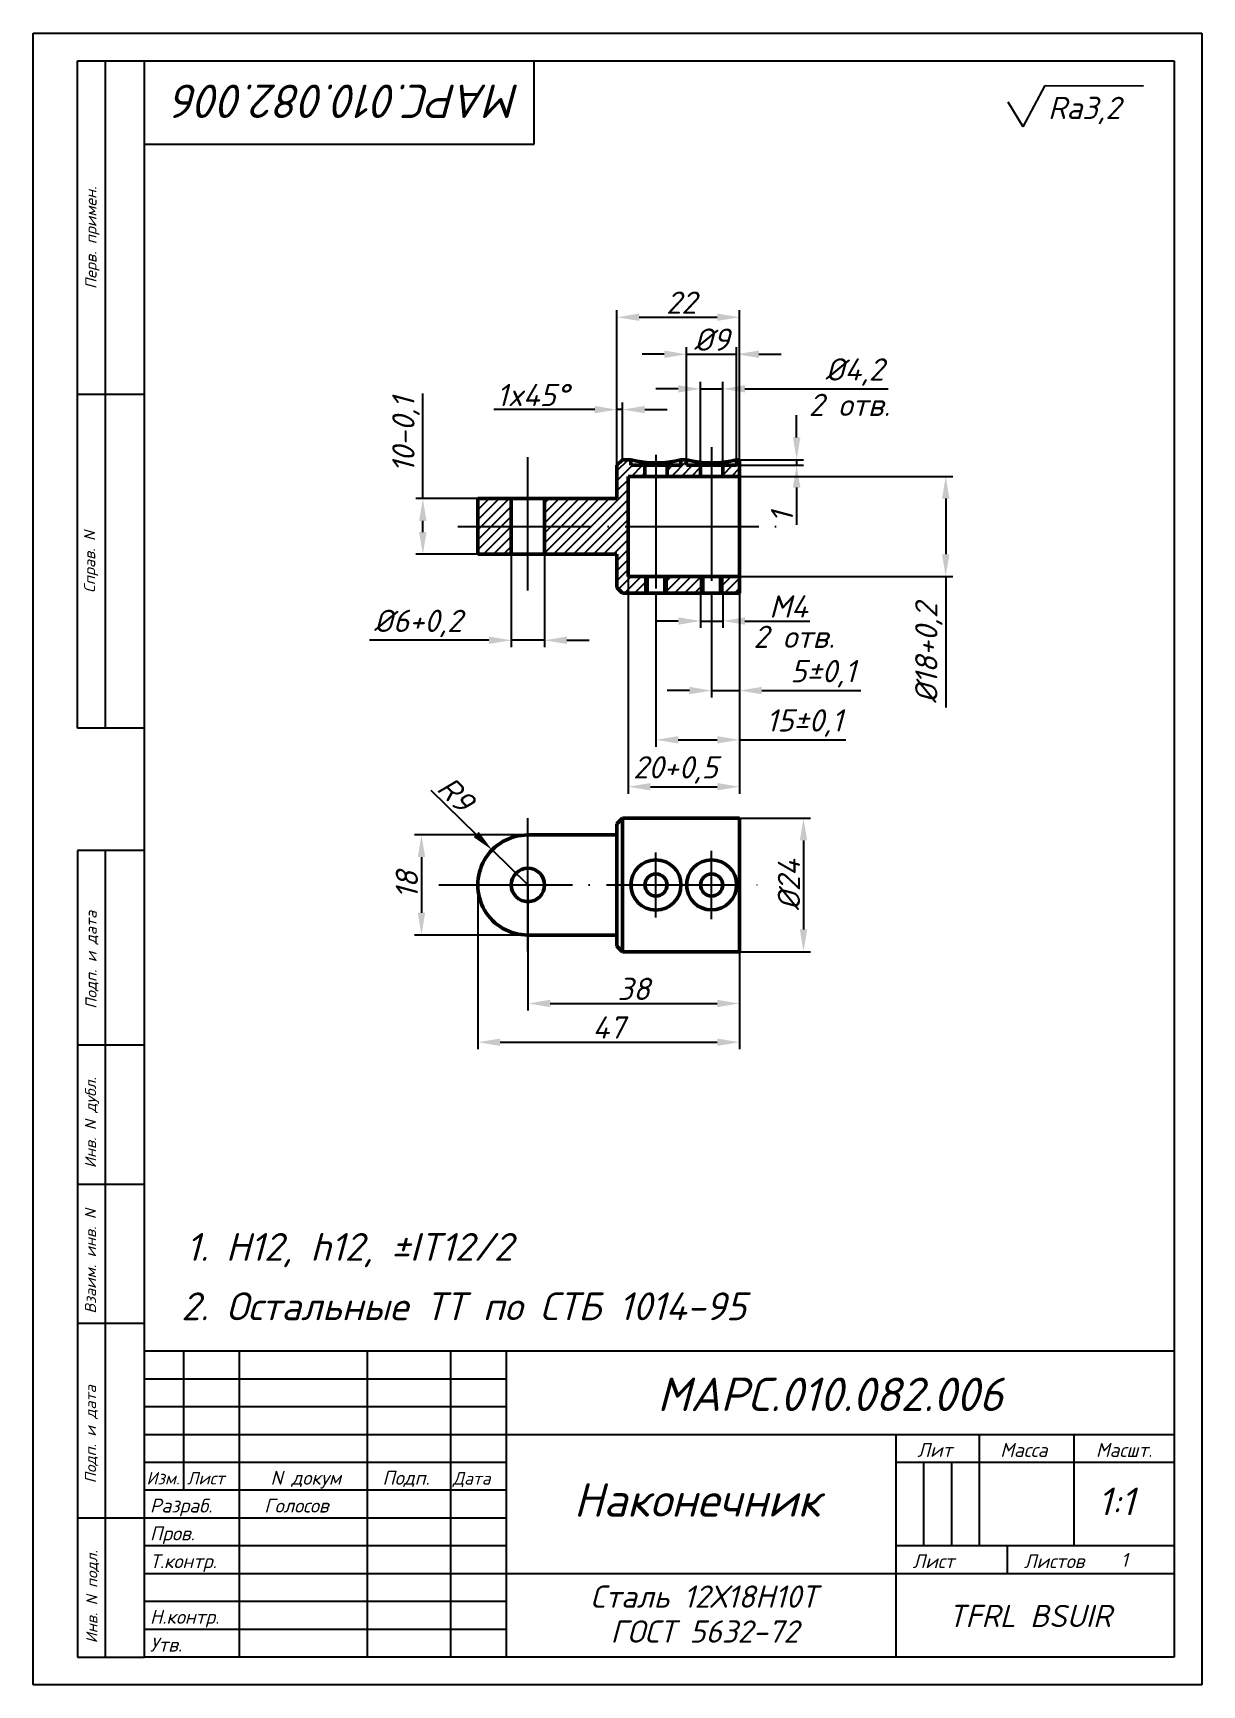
# Model space of a CAD drawing. Header units: millimetres. Extents: x -5427 to 3670, y -5891 to 948.
# Drawn here: x 3008.4 to 3218.4, y -2683.9 to -2386.9 of the extents above; entities that cross this region are included whole.
import ezdxf
from ezdxf.enums import TextEntityAlignment as Align

# ---------------------------------------------------------------- set-up
doc = ezdxf.new("R2010")
doc.units = ezdxf.units.MM
doc.header["$MEASUREMENT"] = 0
doc.linetypes.add('ACAD_ISO04W100', pattern=[30, 24, -3, 0, -3])
doc.layers.add('оси', color=1, linetype='ACAD_ISO04W100')
doc.layers.add('Толстые', color=7, linetype='Continuous', lineweight=50)
doc.layers.add('Тонкие', color=140, linetype='Continuous', lineweight=25)
doc.styles.get("Standard").update_dxf_attribs({"font": 'isocpeui.ttf'})
doc.styles.add('Для рамки', font='simplex.shx', dxfattribs={"oblique": 15, "height": 4})
doc.dimstyles.new('ISO-25', dxfattribs={"dimtxt": 4, "dimasz": 4, "dimexe": 1.25, "dimexo": 0, "dimtad": 1, "dimtxsty": 'Standard', "dimcen": 2.5, "dimadec": 0, "dimazin": 0, "dimtfac": 1, "dimtmove": 0, "dimatfit": 3, "dimfxl": 1, "dimarcsym": 0})

# ---------------------------------------------------------------- blocks, each defined once
blk = doc.blocks.new('*D300')
at = {"layer": 'Defpoints', "color": 0, "transparency": 16777216}
for p in [(3088.3, -2470.6), (3078.42, -2480.6), (3088.3, -2480.6)]:
    blk.add_point(p, dxfattribs=at)
at = {"layer": 'Тонкие', "color": 0, "lineweight": -2, "transparency": 16777216}
for p, q in [((3078.42, -2470.6), (3078.42, -2451.68)), ((3088.3, -2470.6), (3077.17, -2470.6)), ((3078.42, -2476.6), (3078.42, -2474.6)), ((3088.3, -2480.6), (3077.17, -2480.6))]:
    blk.add_line(p, q, dxfattribs=at)
at = {"layer": 'Тонкие', "color": 0, "transparency": 16777216}
for points in [[(3077.75, -2474.6), (3079.09, -2474.6), (3078.42, -2470.6)], [(3077.75, -2476.6), (3079.09, -2476.6), (3078.42, -2480.6)]]:
    blk.add_solid(points, dxfattribs=at)
at = {"layer": 'Тонкие', "color": 0, "transparency": 16777216, "insert": (3075.4, -2459.14), "char_height": 4, "attachment_point": 5, "rotation": 90}
blk.add_mtext('10-0,1', dxfattribs=at)
blk = doc.blocks.new('*D301')
at = {"layer": 'Defpoints', "color": 0, "transparency": 16777216}
for p in [(3130.3, -2487.6), (3135.3, -2487.6), (3135.3, -2505.11)]:
    blk.add_point(p, dxfattribs=at)
at = {"layer": 'Тонкие', "color": 0, "lineweight": -2, "transparency": 16777216}
for p, q in [((3130.3, -2487.6), (3130.3, -2506.36)), ((3135.3, -2487.6), (3135.3, -2506.36)), ((3126.3, -2505.11), (3122.3, -2505.11)), ((3130.3, -2505.11), (3135.3, -2505.11)), ((3139.3, -2505.11), (3157.11, -2505.11))]:
    blk.add_line(p, q, dxfattribs=at)
at = {"layer": 'Тонкие', "color": 0, "transparency": 16777216}
for points in [[(3126.3, -2504.44), (3126.3, -2505.77), (3130.3, -2505.11)], [(3139.3, -2504.44), (3139.3, -2505.77), (3135.3, -2505.11)]]:
    blk.add_solid(points, dxfattribs=at)
at = {"layer": 'Тонкие', "color": 0, "transparency": 16777216, "insert": (3150.32, -2502.08), "char_height": 4, "attachment_point": 5}
blk.add_mtext('5%%p0,1', dxfattribs=at)
blk = doc.blocks.new('*D302')
at = {"layer": 'Defpoints', "color": 0, "transparency": 16777216}
for p in [(3120.3, -2487.6), (3135.3, -2487.6), (3135.3, -2513.96)]:
    blk.add_point(p, dxfattribs=at)
at = {"layer": 'Тонкие', "color": 0, "lineweight": -2, "transparency": 16777216}
for p, q in [((3120.3, -2487.6), (3120.3, -2515.21)), ((3135.3, -2487.6), (3135.3, -2515.21)), ((3124.3, -2513.96), (3131.3, -2513.96)), ((3135.3, -2513.96), (3154.44, -2513.96))]:
    blk.add_line(p, q, dxfattribs=at)
at = {"layer": 'Тонкие', "color": 0, "transparency": 16777216}
for points in [[(3124.3, -2513.3), (3124.3, -2514.63), (3120.3, -2513.96)], [(3131.3, -2513.3), (3131.3, -2514.63), (3135.3, -2513.96)]]:
    blk.add_solid(points, dxfattribs=at)
at = {"layer": 'Тонкие', "color": 0, "transparency": 16777216, "insert": (3146.98, -2510.94), "char_height": 4, "attachment_point": 5}
blk.add_mtext('15%%p0,1', dxfattribs=at)
blk = doc.blocks.new('*D303')
at = {"layer": 'Defpoints', "color": 0, "transparency": 16777216}
for p in [(3115.3, -2484.6), (3135.3, -2487.6), (3135.3, -2522.4)]:
    blk.add_point(p, dxfattribs=at)
at = {"layer": 'Тонкие', "color": 0, "lineweight": -2, "transparency": 16777216}
for p, q in [((3115.3, -2484.6), (3115.3, -2523.65)), ((3135.3, -2487.6), (3135.3, -2523.65)), ((3119.3, -2522.4), (3131.3, -2522.4))]:
    blk.add_line(p, q, dxfattribs=at)
at = {"layer": 'Тонкие', "color": 0, "transparency": 16777216}
for points in [[(3119.3, -2521.73), (3119.3, -2523.06), (3115.3, -2522.4)], [(3131.3, -2521.73), (3131.3, -2523.06), (3135.3, -2522.4)]]:
    blk.add_solid(points, dxfattribs=at)
at = {"layer": 'Тонкие', "color": 0, "transparency": 16777216, "insert": (3123.81, -2519.37), "char_height": 4, "attachment_point": 5}
blk.add_mtext('20+0,5', dxfattribs=at)
blk = doc.blocks.new('*D304')
at = {"layer": 'Defpoints', "color": 0, "transparency": 16777216}
for p in [(3132.3, -2450.87), (3128.3, -2464.6), (3132.3, -2464.6)]:
    blk.add_point(p, dxfattribs=at)
at = {"layer": 'Тонкие', "color": 0, "lineweight": -2, "transparency": 16777216}
for p, q in [((3128.3, -2464.6), (3128.3, -2449.62)), ((3132.3, -2464.6), (3132.3, -2449.62)), ((3124.3, -2450.87), (3120.3, -2450.87)), ((3128.3, -2450.87), (3132.3, -2450.87)), ((3136.3, -2450.87), (3162.01, -2450.87))]:
    blk.add_line(p, q, dxfattribs=at)
at = {"layer": 'Тонкие', "color": 0, "transparency": 16777216}
for points in [[(3124.3, -2450.2), (3124.3, -2451.53), (3128.3, -2450.87)], [(3136.3, -2450.2), (3136.3, -2451.53), (3132.3, -2450.87)]]:
    blk.add_solid(points, dxfattribs=at)
at = {"layer": 'Тонкие', "color": 0, "transparency": 16777216, "insert": (3155.99, -2447.84), "char_height": 4, "attachment_point": 5}
blk.add_mtext('%%c4,2', dxfattribs=at)
blk = doc.blocks.new('*D305')
at = {"layer": 'Defpoints', "color": 0, "transparency": 16777216}
for p in [(3134.8, -2444.64), (3125.8, -2463.6), (3134.8, -2463.6)]:
    blk.add_point(p, dxfattribs=at)
at = {"layer": 'Тонкие', "color": 0, "lineweight": -2, "transparency": 16777216}
for p, q in [((3125.8, -2463.6), (3125.8, -2443.39)), ((3134.8, -2463.6), (3134.8, -2443.39)), ((3121.8, -2444.64), (3117.8, -2444.64)), ((3125.8, -2444.64), (3134.8, -2444.64)), ((3138.8, -2444.64), (3142.8, -2444.64))]:
    blk.add_line(p, q, dxfattribs=at)
at = {"layer": 'Тонкие', "color": 0, "transparency": 16777216}
for points in [[(3121.8, -2443.97), (3121.8, -2445.3), (3125.8, -2444.64)], [(3138.8, -2443.97), (3138.8, -2445.3), (3134.8, -2444.64)]]:
    blk.add_solid(points, dxfattribs=at)
at = {"layer": 'Тонкие', "color": 0, "transparency": 16777216, "insert": (3130.3, -2442.01), "char_height": 4, "attachment_point": 5}
blk.add_mtext('%%c9', dxfattribs=at)
blk = doc.blocks.new('*D306')
at = {"layer": 'Defpoints', "color": 0, "transparency": 16777216}
for p in [(3134.8, -2463.6), (3134.8, -2464.6), (3145.58, -2464.6)]:
    blk.add_point(p, dxfattribs=at)
at = {"layer": 'Тонкие', "color": 0, "lineweight": -2, "transparency": 16777216}
for p, q in [((3145.58, -2459.6), (3145.58, -2455.6)), ((3134.8, -2463.6), (3146.83, -2463.6)), ((3134.8, -2464.6), (3146.83, -2464.6)), ((3145.58, -2463.6), (3145.58, -2464.6)), ((3145.58, -2468.6), (3145.58, -2475.3))]:
    blk.add_line(p, q, dxfattribs=at)
at = {"layer": 'Тонкие', "color": 0, "transparency": 16777216}
for points in [[(3144.91, -2459.6), (3146.25, -2459.6), (3145.58, -2463.6)], [(3144.91, -2468.6), (3146.25, -2468.6), (3145.58, -2464.6)]]:
    blk.add_solid(points, dxfattribs=at)
at = {"layer": 'Тонкие', "color": 0, "transparency": 16777216, "insert": (3142.95, -2473.95), "char_height": 4, "attachment_point": 5, "rotation": 90}
blk.add_mtext('1', dxfattribs=at)
blk = doc.blocks.new('*D307')
at = {"layer": 'Defpoints', "color": 0, "transparency": 16777216}
for p in [(3135.3, -2466.6), (3135.3, -2484.6), (3172.36, -2484.6)]:
    blk.add_point(p, dxfattribs=at)
at = {"layer": 'Тонкие', "color": 0, "lineweight": -2, "transparency": 16777216}
for p, q in [((3135.3, -2466.6), (3173.61, -2466.6)), ((3172.36, -2470.6), (3172.36, -2480.6)), ((3135.3, -2484.6), (3173.61, -2484.6)), ((3172.36, -2484.6), (3172.36, -2508.14))]:
    blk.add_line(p, q, dxfattribs=at)
at = {"layer": 'Тонкие', "color": 0, "transparency": 16777216}
for points in [[(3171.69, -2470.6), (3173.03, -2470.6), (3172.36, -2466.6)], [(3171.69, -2480.6), (3173.03, -2480.6), (3172.36, -2484.6)]]:
    blk.add_solid(points, dxfattribs=at)
at = {"layer": 'Тонкие', "color": 0, "transparency": 16777216, "insert": (3169.34, -2498.39), "char_height": 4, "attachment_point": 5, "rotation": 90}
blk.add_mtext('%%c18+0,2', dxfattribs=at)
blk = doc.blocks.new('*D308')
at = {"layer": 'Defpoints', "color": 0, "transparency": 16777216}
for p in [(3135.3, -2437.99), (3113.3, -2464.6), (3135.3, -2463.6)]:
    blk.add_point(p, dxfattribs=at)
at = {"layer": 'Тонкие', "color": 0, "lineweight": -2, "transparency": 16777216}
for p, q in [((3113.3, -2464.6), (3113.3, -2436.74)), ((3117.3, -2437.99), (3131.3, -2437.99)), ((3135.3, -2463.6), (3135.3, -2436.74))]:
    blk.add_line(p, q, dxfattribs=at)
at = {"layer": 'Тонкие', "color": 0, "transparency": 16777216}
for points in [[(3117.3, -2437.32), (3117.3, -2438.65), (3113.3, -2437.99)], [(3131.3, -2437.32), (3131.3, -2438.65), (3135.3, -2437.99)]]:
    blk.add_solid(points, dxfattribs=at)
at = {"layer": 'Тонкие', "color": 0, "transparency": 16777216, "insert": (3124.85, -2435.36), "char_height": 4, "attachment_point": 5}
blk.add_mtext('22', dxfattribs=at)
blk = doc.blocks.new('*D309')
at = {"layer": 'Defpoints', "color": 0, "transparency": 16777216}
for p in [(3114.3, -2454.59), (3113.3, -2464.6), (3114.3, -2463.6)]:
    blk.add_point(p, dxfattribs=at)
at = {"layer": 'Тонкие', "color": 0, "lineweight": -2, "transparency": 16777216}
for p, q in [((3109.3, -2454.59), (3091.16, -2454.59)), ((3113.3, -2464.6), (3113.3, -2453.34)), ((3114.3, -2454.59), (3113.3, -2454.59)), ((3114.3, -2463.6), (3114.3, -2453.34)), ((3118.3, -2454.59), (3122.3, -2454.59))]:
    blk.add_line(p, q, dxfattribs=at)
at = {"layer": 'Тонкие', "color": 0, "transparency": 16777216}
for points in [[(3109.3, -2453.93), (3109.3, -2455.26), (3113.3, -2454.59)], [(3118.3, -2453.93), (3118.3, -2455.26), (3114.3, -2454.59)]]:
    blk.add_solid(points, dxfattribs=at)
at = {"layer": 'Тонкие', "color": 0, "transparency": 16777216, "insert": (3098.13, -2451.97), "char_height": 4, "attachment_point": 5}
blk.add_mtext('1x45%%d', dxfattribs=at)
blk = doc.blocks.new('*D310')
at = {"layer": 'Defpoints', "color": 0, "transparency": 16777216}
for p in [(3097.3, -2540.06), (3135.3, -2552.06), (3135.3, -2561.37)]:
    blk.add_point(p, dxfattribs=at)
at = {"layer": 'Тонкие', "color": 0, "lineweight": -2, "transparency": 16777216}
for p, q in [((3097.3, -2540.06), (3097.3, -2562.62)), ((3135.3, -2552.06), (3135.3, -2562.62)), ((3101.3, -2561.37), (3131.3, -2561.37))]:
    blk.add_line(p, q, dxfattribs=at)
at = {"layer": 'Тонкие', "color": 0, "transparency": 16777216}
for points in [[(3101.3, -2560.7), (3101.3, -2562.03), (3097.3, -2561.37)], [(3131.3, -2560.7), (3131.3, -2562.03), (3135.3, -2561.37)]]:
    blk.add_solid(points, dxfattribs=at)
at = {"layer": 'Тонкие', "color": 0, "transparency": 16777216, "insert": (3116.3, -2558.74), "char_height": 4, "attachment_point": 5}
blk.add_mtext('38', dxfattribs=at)
blk = doc.blocks.new('*D311')
at = {"layer": 'Defpoints', "color": 0, "transparency": 16777216}
for p in [(3090.86, -2533.77), (3097.3, -2540.06)]:
    blk.add_point(p, dxfattribs=at)
at = {"layer": 'Тонкие', "color": 0, "lineweight": -2, "transparency": 16777216}
for p, q in [((3079.85, -2523.01), (3088, -2530.97)), ((3097.3, -2540.06), (3090.86, -2533.77))]:
    blk.add_line(p, q, dxfattribs=at)
at = {"layer": 'Тонкие', "color": 0, "transparency": 16777216}
blk.add_solid([(3088.47, -2530.5), (3087.54, -2531.45), (3090.86, -2533.77)], dxfattribs=at)
at = {"layer": 'Тонкие', "color": 0, "transparency": 16777216, "insert": (3084.33, -2523.71), "char_height": 4, "attachment_point": 5, "rotation": 315.6498}
blk.add_mtext('R9', dxfattribs=at)
blk = doc.blocks.new('*D312')
at = {"layer": 'Defpoints', "color": 0, "transparency": 16777216}
for p in [(3097.3, -2531.06), (3078.17, -2549.06), (3097.29, -2549.06)]:
    blk.add_point(p, dxfattribs=at)
at = {"layer": 'Тонкие', "color": 0, "lineweight": -2, "transparency": 16777216}
for p, q in [((3097.3, -2531.06), (3076.92, -2531.06)), ((3078.17, -2535.06), (3078.17, -2545.06)), ((3097.29, -2549.06), (3076.92, -2549.06))]:
    blk.add_line(p, q, dxfattribs=at)
at = {"layer": 'Тонкие', "color": 0, "transparency": 16777216}
for points in [[(3077.51, -2535.06), (3078.84, -2535.06), (3078.17, -2531.06)], [(3077.51, -2545.06), (3078.84, -2545.06), (3078.17, -2549.06)]]:
    blk.add_solid(points, dxfattribs=at)
at = {"layer": 'Тонкие', "color": 0, "transparency": 16777216, "insert": (3075.55, -2540.06), "char_height": 4, "attachment_point": 5, "rotation": 90}
blk.add_mtext('18', dxfattribs=at)
blk = doc.blocks.new('*D313')
at = {"layer": 'Defpoints', "color": 0, "transparency": 16777216}
for p in [(3135.3, -2528.06), (3135.3, -2552.06), (3146.81, -2552.06)]:
    blk.add_point(p, dxfattribs=at)
at = {"layer": 'Тонкие', "color": 0, "lineweight": -2, "transparency": 16777216}
for p, q in [((3135.3, -2528.06), (3148.06, -2528.06)), ((3146.81, -2532.06), (3146.81, -2548.06)), ((3135.3, -2552.06), (3148.06, -2552.06))]:
    blk.add_line(p, q, dxfattribs=at)
at = {"layer": 'Тонкие', "color": 0, "transparency": 16777216}
for points in [[(3146.15, -2532.06), (3147.48, -2532.06), (3146.81, -2528.06)], [(3146.15, -2548.06), (3147.48, -2548.06), (3146.81, -2552.06)]]:
    blk.add_solid(points, dxfattribs=at)
at = {"layer": 'Тонкие', "color": 0, "transparency": 16777216, "insert": (3144.19, -2540.06), "char_height": 4, "attachment_point": 5, "rotation": 90}
blk.add_mtext('%%c24', dxfattribs=at)
blk = doc.blocks.new('*D314')
at = {"layer": 'Defpoints', "color": 0, "transparency": 16777216}
for p in [(3128.3, -2487.6), (3132.3, -2487.6), (3132.3, -2492.6)]:
    blk.add_point(p, dxfattribs=at)
at = {"layer": 'Тонкие', "color": 0, "lineweight": -2, "transparency": 16777216}
for p, q in [((3128.3, -2487.6), (3128.3, -2493.85)), ((3132.3, -2487.6), (3132.3, -2493.85)), ((3124.3, -2492.6), (3120.3, -2492.6)), ((3128.3, -2492.6), (3132.3, -2492.6)), ((3136.3, -2492.6), (3147.96, -2492.6))]:
    blk.add_line(p, q, dxfattribs=at)
at = {"layer": 'Тонкие', "color": 0, "transparency": 16777216}
for points in [[(3124.3, -2491.94), (3124.3, -2493.27), (3128.3, -2492.6)], [(3136.3, -2491.94), (3136.3, -2493.27), (3132.3, -2492.6)]]:
    blk.add_solid(points, dxfattribs=at)
at = {"layer": 'Тонкие', "color": 0, "transparency": 16777216, "insert": (3144.13, -2489.98), "char_height": 4, "attachment_point": 5}
blk.add_mtext('M4', dxfattribs=at)
blk = doc.blocks.new('*D315')
at = {"layer": 'Defpoints', "color": 0, "transparency": 16777216}
for p in [(3088.3, -2540.06), (3135.3, -2552.06), (3135.3, -2568.33)]:
    blk.add_point(p, dxfattribs=at)
at = {"layer": 'Тонкие', "color": 0, "lineweight": -2, "transparency": 16777216}
for p, q in [((3088.3, -2540.06), (3088.3, -2569.58)), ((3135.3, -2552.06), (3135.3, -2569.58)), ((3092.3, -2568.33), (3131.3, -2568.33))]:
    blk.add_line(p, q, dxfattribs=at)
at = {"layer": 'Тонкие', "color": 0, "transparency": 16777216}
for points in [[(3092.3, -2567.67), (3092.3, -2569), (3088.3, -2568.33)], [(3131.3, -2567.67), (3131.3, -2569), (3135.3, -2568.33)]]:
    blk.add_solid(points, dxfattribs=at)
at = {"layer": 'Тонкие', "color": 0, "transparency": 16777216, "insert": (3111.8, -2565.68), "char_height": 4, "attachment_point": 5}
blk.add_mtext('47', dxfattribs=at)
blk = doc.blocks.new('*D316')
at = {"layer": 'Defpoints', "color": 0, "transparency": 16777216}
for p in [(3094.3, -2480.6), (3100.3, -2480.6), (3100.3, -2496.06)]:
    blk.add_point(p, dxfattribs=at)
at = {"layer": 'Тонкие', "color": 0, "lineweight": -2, "transparency": 16777216}
for p, q in [((3094.3, -2480.6), (3094.3, -2497.31)), ((3100.3, -2480.6), (3100.3, -2497.31)), ((3090.3, -2496.06), (3068.82, -2496.06)), ((3100.3, -2496.06), (3094.3, -2496.06)), ((3104.3, -2496.06), (3108.3, -2496.06))]:
    blk.add_line(p, q, dxfattribs=at)
at = {"layer": 'Тонкие', "color": 0, "transparency": 16777216}
for points in [[(3090.3, -2495.4), (3090.3, -2496.73), (3094.3, -2496.06)], [(3104.3, -2495.4), (3104.3, -2496.73), (3100.3, -2496.06)]]:
    blk.add_solid(points, dxfattribs=at)
at = {"layer": 'Тонкие', "color": 0, "transparency": 16777216, "insert": (3077.54, -2493.04), "char_height": 4, "attachment_point": 5}
blk.add_mtext('%%c6+0,2', dxfattribs=at)

msp = doc.modelspace()

# ---------------------------------------------------------------- hatches: boundary and pattern name
at = {"layer": 'Тонкие'}
h = msp.add_hatch(dxfattribs=at)
h.set_pattern_fill('ANSI31', color=256, scale=0.4, style=0)
h.set_pattern_definition([(45, (242.8549, -1113.5253), (-0.8980256, 0.8980256), [])])
h.paths.add_polyline_path([(3094.299, -2470.598), (3088.299, -2470.598), (3088.299, -2475.598), (3094.299, -2475.598)])
h.paths.add_polyline_path([(3094.299, -2475.598), (3088.299, -2475.598), (3088.299, -2480.598), (3094.299, -2480.598)])
h.paths.add_polyline_path([(3115.299, -2475.598), (3100.299, -2475.598), (3100.299, -2480.598), (3113.299, -2480.598), (3113.299, -2486.598), (3114.299, -2487.598), (3118.299, -2487.598), (3118.299, -2484.598), (3115.299, -2484.598)])
h.paths.add_polyline_path([(3115.299, -2466.598), (3118.299, -2466.598), (3118.299, -2464.598), (3115.799, -2464.598), (3115.799, -2463.598), (3114.299, -2463.598), (3113.299, -2464.598), (3113.299, -2470.598), (3100.299, -2470.598), (3100.299, -2475.598), (3115.299, -2475.598)])
h.paths.add_polyline_path([(3128.299, -2464.598), (3125.799, -2464.598), (3125.799, -2463.598), (3124.799, -2463.598), (3124.799, -2464.598), (3122.299, -2464.598), (3122.299, -2466.598), (3128.299, -2466.598)])
h.paths.add_polyline_path([(3135.299, -2463.598), (3134.799, -2463.598), (3134.799, -2464.598), (3132.299, -2464.598), (3132.299, -2466.598), (3135.299, -2466.598)])
h.paths.add_polyline_path([(3135.299, -2484.598), (3132.299, -2484.598), (3132.299, -2487.598), (3135.299, -2487.598)])
h.paths.add_polyline_path([(3128.299, -2484.598), (3122.299, -2484.598), (3122.299, -2487.598), (3128.299, -2487.598)])
h.paths.add_polyline_path([(3118.699, -2484.598), (3118.299, -2484.598), (3118.299, -2487.598), (3118.699, -2487.598)])
h.paths.add_polyline_path([(3122.299, -2484.598), (3121.899, -2484.598), (3121.899, -2487.598), (3122.299, -2487.598)])
h.paths.add_polyline_path([(3128.699, -2484.598), (3128.299, -2484.598), (3128.299, -2487.598), (3128.699, -2487.598)])
h.paths.add_polyline_path([(3132.299, -2484.598), (3131.899, -2484.598), (3131.899, -2487.598), (3132.299, -2487.598)])

# ---------------------------------------------------------------- linework, layer by layer
for p, q in [((3008.394, -2683.89), (3008.394, -2386.89)), ((3008.394, -2386.89), (3218.394, -2386.89)), ((3218.394, -2386.89), (3218.394, -2683.89)), ((3016.394, -2391.89), (3028.394, -2391.89)), ((3016.394, -2511.89), (3016.394, -2391.89)), ((3021.394, -2511.89), (3021.394, -2391.89)), ((3028.394, -2678.89), (3028.394, -2391.89)), ((3028.394, -2391.89), (3213.394, -2391.89)), ((3098.394, -2406.89), (3098.394, -2391.89)), ((3213.394, -2391.89), (3213.394, -2678.89)), ((3028.394, -2406.89), (3098.394, -2406.89)), ((3028.394, -2451.89), (3016.394, -2451.89)), ((3028.394, -2511.89), (3016.394, -2511.89)), ((3016.394, -2533.89), (3016.394, -2678.89)), ((3028.394, -2533.89), (3016.394, -2533.89)), ((3021.394, -2678.89), (3021.394, -2533.89)), ((3028.394, -2568.89), (3016.394, -2568.89)), ((3028.394, -2593.89), (3016.394, -2593.89)), ((3028.394, -2618.89), (3016.394, -2618.89)), ((3213.394, -2623.89), (3028.394, -2623.89)), ((3035.394, -2623.89), (3035.394, -2648.89)), ((3035.394, -2623.89), (3035.394, -2648.89)), ((3045.394, -2623.89), (3045.394, -2678.89)), ((3045.394, -2623.89), (3045.394, -2678.89)), ((3068.394, -2623.89), (3068.394, -2678.89)), ((3068.394, -2623.89), (3068.394, -2678.89)), ((3083.394, -2623.89), (3083.394, -2678.89)), ((3083.394, -2623.89), (3083.394, -2678.89)), ((3093.394, -2623.89), (3093.394, -2678.89)), ((3093.394, -2623.89), (3093.394, -2678.89)), ((3213.394, -2638.89), (3093.394, -2638.89)), ((3163.394, -2638.89), (3163.394, -2678.89)), ((3163.394, -2638.89), (3163.394, -2678.89)), ((3178.394, -2638.89), (3178.394, -2658.89)), ((3178.394, -2638.89), (3178.394, -2658.89)), ((3195.394, -2638.89), (3195.394, -2658.89)), ((3195.394, -2638.89), (3195.394, -2658.89)), ((3093.394, -2643.89), (3028.394, -2643.89)), ((3213.394, -2643.89), (3163.394, -2643.89)), ((3093.394, -2648.89), (3028.394, -2648.89)), ((3093.394, -2648.89), (3028.394, -2648.89)), ((3028.394, -2653.89), (3016.394, -2653.89)), ((3213.394, -2658.89), (3163.394, -2658.89)), ((3213.394, -2658.89), (3163.394, -2658.89)), ((3183.394, -2658.89), (3183.394, -2663.89)), ((3183.394, -2658.89), (3183.394, -2663.89)), ((3213.394, -2663.89), (3093.394, -2663.89)), ((3213.394, -2663.89), (3093.394, -2663.89)), ((3016.394, -2678.89), (3028.394, -2678.89)), ((3213.394, -2678.89), (3028.394, -2678.89)), ((3218.394, -2683.89), (3008.394, -2683.89))]:
    msp.add_line(p, q)
at = {"layer": 'оси'}
for p, q in [((3130.299, -2461.36), (3130.299, -2490.862)), ((3097.299, -2487.145), (3097.299, -2462.618)), ((3120.299, -2462.728), (3120.299, -2489.579)), ((3084.689, -2475.598), (3144.891, -2475.598)), ((3097.299, -2552.02), (3097.299, -2527.468)), ((3120.299, -2545.878), (3120.299, -2534.231)), ((3130.299, -2546.185), (3130.299, -2533.913)), ((3081.299, -2540.061), (3138.819, -2540.061))]:
    msp.add_line(p, q, dxfattribs=at)
at = {"layer": 'Толстые'}
for p, q in [((3114.299, -2463.598), (3113.299, -2464.598)), ((3113.299, -2464.598), (3113.299, -2470.598)), ((3115.799, -2463.598), (3114.299, -2463.598)), ((3115.799, -2464.598), (3115.799, -2463.598)), ((3124.799, -2464.598), (3115.799, -2464.598)), ((3118.299, -2464.598), (3118.299, -2466.598)), ((3122.299, -2466.598), (3122.299, -2464.598)), ((3125.799, -2463.598), (3124.799, -2463.598)), ((3124.799, -2463.598), (3124.799, -2464.598)), ((3125.799, -2464.598), (3125.799, -2463.598)), ((3134.799, -2464.598), (3125.799, -2464.598)), ((3128.299, -2464.598), (3128.299, -2466.598)), ((3132.299, -2466.598), (3132.299, -2464.598)), ((3135.299, -2463.598), (3134.799, -2463.598)), ((3134.799, -2463.598), (3134.799, -2464.598)), ((3135.299, -2463.598), (3135.299, -2487.598)), ((3115.299, -2466.598), (3115.299, -2484.598)), ((3115.299, -2466.598), (3135.299, -2466.598)), ((3088.299, -2480.598), (3088.299, -2470.598)), ((3088.299, -2470.598), (3113.299, -2470.598)), ((3094.299, -2480.598), (3094.299, -2470.598)), ((3100.299, -2480.598), (3100.299, -2470.598)), ((3088.299, -2480.598), (3113.299, -2480.598)), ((3113.299, -2480.598), (3113.299, -2486.598)), ((3115.299, -2484.598), (3135.299, -2484.598)), ((3118.699, -2487.598), (3118.699, -2484.598)), ((3121.899, -2487.598), (3121.899, -2484.598)), ((3128.699, -2487.598), (3128.699, -2484.598)), ((3131.899, -2487.598), (3131.899, -2484.598)), ((3114.299, -2487.598), (3113.299, -2486.598)), ((3114.299, -2487.598), (3135.299, -2487.598)), ((3113.299, -2529.061), (3114.299, -2528.061)), ((3113.299, -2529.061), (3113.299, -2551.061)), ((3114.299, -2552.061), (3114.299, -2528.061)), ((3135.299, -2528.061), (3114.299, -2528.061)), ((3135.299, -2552.061), (3135.299, -2528.061)), ((3097.299, -2531.061), (3113.299, -2531.061)), ((3097.294, -2549.061), (3113.299, -2549.061)), ((3113.299, -2551.061), (3114.299, -2552.061)), ((3114.299, -2552.061), (3135.299, -2552.061))]:
    msp.add_line(p, q, dxfattribs=at)
for centre, radius in [((3120.299, -2540.061), 4.5), ((3130.299, -2540.049), 4.5), ((3097.299, -2540.061), 3), ((3120.299, -2540.061), 2), ((3130.299, -2540.061), 2)]:
    msp.add_circle(centre, radius, dxfattribs=at)
for centre, radius, start, end in [((3120.299, -2446.332), 17.842, 255.39157, 284.60843), ((3130.299, -2446.332), 17.842, 255.39157, 284.60843), ((3097.299, -2540.061), 9, 90, 270.0301)]:
    msp.add_arc(centre, radius, start, end, dxfattribs=at)
at = {"layer": 'Тонкие'}
for p, q in [((3186.283, -2403.773), (3190.247, -2396.348)), ((3190.247, -2396.348), (3207.913, -2396.353)), ((3186.283, -2403.773), (3183.557, -2399.318)), ((3118.299, -2484.598), (3118.299, -2487.598)), ((3122.299, -2487.598), (3122.299, -2484.598)), ((3128.299, -2484.598), (3128.299, -2487.598)), ((3132.299, -2487.598), (3132.299, -2484.598)), ((3093.394, -2628.89), (3028.394, -2628.89)), ((3093.394, -2633.89), (3028.394, -2633.89)), ((3093.394, -2638.89), (3028.394, -2638.89)), ((3168.394, -2643.89), (3168.394, -2658.89)), ((3168.394, -2643.89), (3168.394, -2658.89)), ((3173.394, -2643.89), (3173.394, -2658.89)), ((3173.394, -2643.89), (3173.394, -2658.89)), ((3093.394, -2653.89), (3028.394, -2653.89)), ((3093.394, -2653.89), (3028.394, -2653.89)), ((3093.394, -2658.89), (3028.394, -2658.89)), ((3093.394, -2658.89), (3028.394, -2658.89)), ((3093.394, -2663.89), (3028.394, -2663.89)), ((3093.394, -2663.89), (3028.394, -2663.89)), ((3093.394, -2668.89), (3028.394, -2668.89)), ((3093.394, -2668.89), (3028.394, -2668.89)), ((3093.394, -2673.89), (3028.394, -2673.89)), ((3093.394, -2673.89), (3028.394, -2673.89))]:
    msp.add_line(p, q, dxfattribs=at)

# ---------------------------------------------------------------- texts
msp.add_text('МАРС.010.082.006', height=6, rotation=180, dxfattribs=at).set_placement((3096.017, -2396.158))
for s, height, p in [('Ra3,2', 4, (3190.744, -2402.347)), ('2 отв.', 4, (3147.742, -2455.736)), ('2 отв.', 4, (3137.797, -2497.433)), ('1. H12, h12, %%pIT12/2', 5, (3035.899, -2607.631)), ('2. Остальные ТТ по СТБ 1014-95', 5, (3035, -2618.311)), ('МАРС.010.082.006', 6, (3120.557, -2634.632)), ('Изм.', 2.25, (3028.761, -2647.846)), ('Лист', 2.25, (3036.048, -2647.846)), ('Дата', 2.25, (3083.798, -2647.876)), ('Наконечник', 6, (3105.533, -2653.622)), ('1:1', 5, (3199.681, -2653.387)), ('Разраб.', 2.5, (3029.394, -2652.89)), ('Голосов', 2.5, (3049.925, -2652.89)), ('Пров.', 2.5, (3029.394, -2657.89)), ('Т.контр.', 2.5, (3029.394, -2662.89)), ('Лист', 2.5, (3166.394, -2662.89)), ('Листов', 2.5, (3186.394, -2662.89)), ('1', 2.5, (3203.832, -2662.656)), ('Сталь 12Х18Н10Т', 4, (3108.524, -2670)), ('TFRL BSUIR', 4, (3172.742, -2673.485)), ('Н.контр.', 2.5, (3029.394, -2672.89)), ('ГОСТ 5632-72', 4, (3112.132, -2676.28)), ('Утв.', 2.5, (3029.394, -2677.89))]:
    msp.add_text(s, height=height, dxfattribs=at).set_placement(p)
at = {"layer": 'Тонкие', "linetype": 'Continuous', "style": 'Для рамки', "oblique": 15}
for s, p in [('Перв. примен.', (3019.798, -2432.918)), ('Справ. N', (3019.554, -2487.552)), ('Подп. и дата', (3019.814, -2562.331)), ('Инв. N дубл.', (3019.716, -2590.971)), ('Взаим. инв. N', (3019.716, -2617.133)), ('Подп. и дата', (3019.716, -2647.633)), ('Инв. N подл.', (3019.942, -2676.404))]:
    msp.add_text(s, height=2, rotation=90, dxfattribs=at).set_placement(p)
at = {"layer": 'Тонкие'}
for s, p in [('Лит', (3170.394, -2642.89)), ('Масса', (3186.394, -2642.89)), ('Масшт.', (3204.394, -2642.89)), ('N докум', (3057.394, -2647.89)), ('Подп.', (3075.394, -2647.89))]:
    msp.add_text(s, height=2.5, dxfattribs=at).set_placement(p, align=Align.CENTER)

# ---------------------------------------------------------------- dimensions: what is measured, and where the dimension line sits
dim = msp.add_linear_dim(base=(3135.299, -2437.987), p1=(3113.299, -2464.598), p2=(3135.299, -2463.598), dimstyle='ISO-25', dxfattribs=at)
dim.commit()
dim.dimension.update_dxf_attribs({"geometry": '*D308', "text_midpoint": (3124.848, -2437.987), "dimtype": 160})
for base, p1, p2, text, picture, middle in [((3134.799, -2444.636), (3125.799, -2463.598), (3134.799, -2463.598), '%%c9', '*D305', (3130.299, -2444.636)), ((3132.299, -2450.865), (3128.299, -2464.598), (3132.299, -2464.598), '%%c4,2', '*D304', (3155.985, -2450.865)), ((3114.299, -2454.593), (3113.299, -2464.598), (3114.299, -2463.598), '1x45%%d', '*D309', (3098.135, -2454.593)), ((3100.299, -2496.065), (3094.299, -2480.598), (3100.299, -2480.598), '%%c6+0,2', '*D316', (3077.542, -2496.065)), ((3135.299, -2522.398), (3115.299, -2484.598), (3135.299, -2487.598), '20+0,5', '*D303', (3123.806, -2522.398)), ((3132.299, -2492.602), (3128.299, -2487.598), (3132.299, -2487.598), 'M4', '*D314', (3144.132, -2492.602)), ((3135.299, -2513.964), (3120.299, -2487.598), (3135.299, -2487.598), '15%%p0,1', '*D302', (3146.982, -2513.964)), ((3135.299, -2505.106), (3130.299, -2487.598), (3135.299, -2487.598), '5%%p0,1', '*D301', (3150.316, -2505.106))]:
    dim = msp.add_linear_dim(base=base, p1=p1, p2=p2, text=text, dimstyle='ISO-25', dxfattribs=at)
    dim.commit()
    dim.dimension.update_dxf_attribs({"geometry": picture, "text_midpoint": middle, "dimtype": 160})
for base, p1, p2, text, picture, middle in [((3078.421, -2480.598), (3088.299, -2470.598), (3088.299, -2480.598), '10-0,1', '*D300', (3078.421, -2459.138)), ((3172.36, -2484.598), (3135.299, -2466.598), (3135.299, -2484.598), '%%c18+0,2', '*D307', (3172.36, -2498.389))]:
    dim = msp.add_linear_dim(base=base, p1=p1, p2=p2, angle=90, text=text, dimstyle='ISO-25', dxfattribs=at)
    dim.commit()
    dim.dimension.update_dxf_attribs({"geometry": picture, "text_midpoint": middle, "dimtype": 160})
for base, p1, p2, picture, middle in [((3145.579, -2464.598), (3134.799, -2463.598), (3134.799, -2464.598), '*D306', (3142.954, -2473.948)), ((3078.173, -2549.061), (3097.299, -2531.061), (3097.294, -2549.061), '*D312', (3075.548, -2540.061))]:
    dim = msp.add_linear_dim(base=base, p1=p1, p2=p2, angle=90, dimstyle='ISO-25', dxfattribs=at)
    dim.commit()
    dim.dimension.update_dxf_attribs({"geometry": picture, "text_midpoint": middle})
dim = msp.add_radius_dim(center=(3097.299, -2540.061), mpoint=(3090.863, -2533.77), dimstyle='ISO-25', dxfattribs=at)
dim.commit()
dim.dimension.update_dxf_attribs({"geometry": '*D311', "text_midpoint": (3084.332, -2523.715)})
dim = msp.add_linear_dim(base=(3146.812, -2552.061), p1=(3135.299, -2528.061), p2=(3135.299, -2552.061), angle=90, text='%%c24', dimstyle='ISO-25', dxfattribs=at)
dim.commit()
dim.dimension.update_dxf_attribs({"geometry": '*D313', "text_midpoint": (3144.187, -2540.061)})
for base, p1, picture, middle in [((3135.299, -2568.332), (3088.299, -2540.064), '*D315', (3111.799, -2565.682)), ((3135.299, -2561.366), (3097.299, -2540.061), '*D310', (3116.299, -2558.741))]:
    dim = msp.add_linear_dim(base=base, p1=p1, p2=(3135.299, -2552.061), dimstyle='ISO-25', dxfattribs=at)
    dim.commit()
    dim.dimension.update_dxf_attribs({"geometry": picture, "text_midpoint": middle})

doc.saveas('drawing.dxf')
